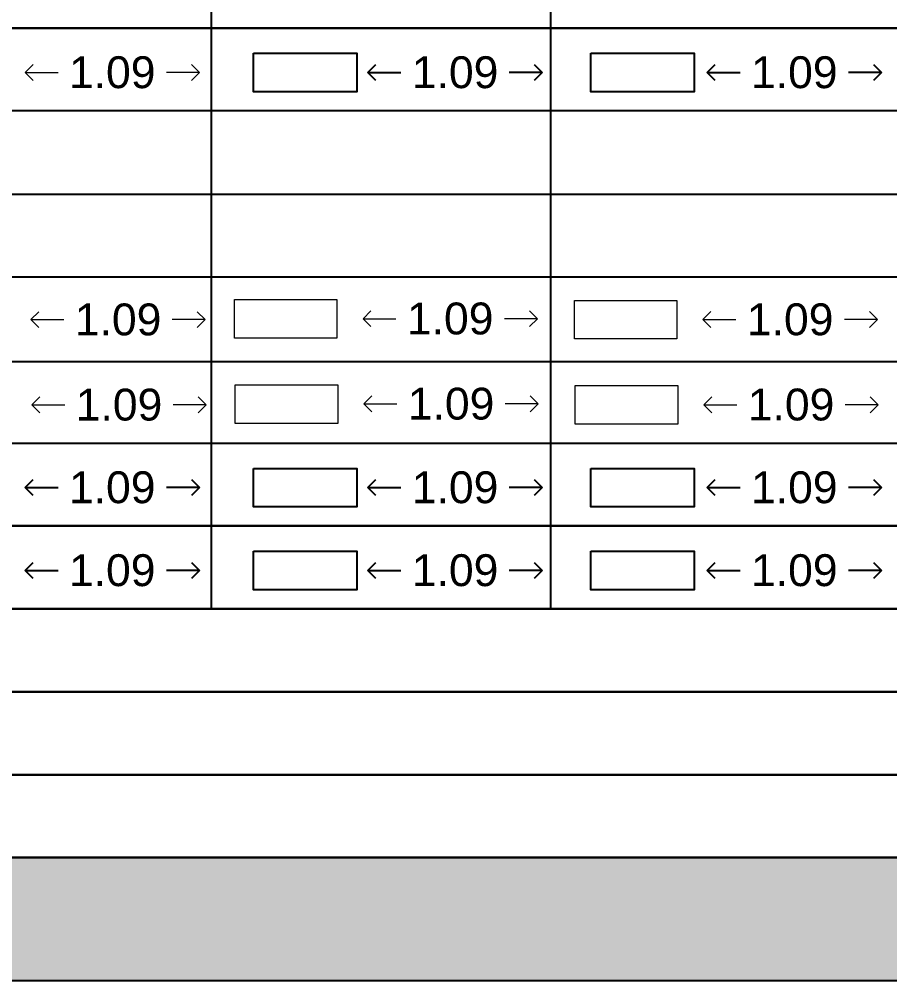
# Model space of a CAD drawing. Header units: millimetres. Extents: x -9481 to -9286, y 28700 to 28853.
# Drawn here: x -9452.65 to -9447.18, y 28749.67 to 28755.71 of the extents above; entities that cross this region are included whole.
import ezdxf

# ---------------------------------------------------------------- set-up
doc = ezdxf.new("R2010")
doc.units = ezdxf.units.MM
doc.header["$PDMODE"] = 34
doc.header["$PDSIZE"] = -15
doc.linetypes.add('CONTINULUS', pattern=[0])
for name, color, linetype, lineweight in [('BLK_1_FLR_2_REGULAR_ROOM_1', 7, 'Continuous', 0), ('BLK_1_FLR_3_SERVICE_FLOOR', 7, 'Continuous', 0), ('BLK_1_FLR_3_SERVICE_FLOOR_EXISTING', 7, 'Continuous', 0), ('BLK_1_FLR_4_SERVICE_FLOOR', 7, 'Continuous', 0), ('BLK_1_FLR_4_SERVICE_FLOOR_EXISTING', 7, 'Continuous', 0), ('BLK_1_FLR_5_SERVICE_FLOOR', 7, 'Continuous', 0), ('BLK_1_FLR_5_SERVICE_FLOOR_EXISTING', 7, 'Continuous', 0), ('PLAN', 7, 'Continuous', 40)]:
    doc.layers.add(name, color=color, linetype=linetype, lineweight=lineweight)
for name, color, linetype in [('BLK_1_FLR_2_ROOM_1_MEZ_AREA_1', 11, 'Continuous'), ('BLK_1_FLR_2_ROOM_2_MEZ_AREA_1', 11, 'Continuous'), ('BLK_1_FLR_3_REGULAR_ROOM_1', 7, 'Continuous'), ('BLK_1_FLR_3_ROOM_1_MEZ_AREA_1', 11, 'Continuous'), ('BLK_1_FLR_3_ROOM_2_MEZ_AREA_1', 11, 'Continuous'), ('BLK_1_FLR_4_ROOM_1_MEZ_AREA_1', 11, 'Continuous'), ('BLK_1_FLR_4_ROOM_2_MEZ_AREA_1', 11, 'Continuous'), ('BLK_1_PLANTATION_GREENSTRIP', 7, 'Continuous'), ('HATCH', 7, 'Continuous')]:
    doc.layers.add(name, color=color, linetype=linetype)
doc.layers.add('BLK_1_FLR_4_REGULAR_ROOM_1', color=7, linetype='Continuous', plot=False)
doc.styles.add('Arial', font='arial.ttf', dxfattribs={"height": 0.2})
doc.styles.add('style2', font='arial.ttf', dxfattribs={"height": 0.3})
doc.dimstyles.new('INT DIM', dxfattribs={"dimtxt": 0.3, "dimasz": 0.1, "dimexe": 0.18, "dimexo": 0.0625, "dimgap": 0.09, "dimtad": 0, "dimzin": 0, "dimdsep": 46, "dimtxsty": 'style2', "dimblk": 'OPEN90', "dimcen": 0.09, "dimse1": 1, "dimse2": 1, "dimclrd": 250, "dimclrt": 256, "dimadec": 0, "dimazin": 0, "dimtfac": 1, "dimtofl": 0, "dimtmove": 0, "dimatfit": 3, "dimfxl": 1, "dimtolj": 1, "dimtzin": 0, "dimlwd": -1, "dimarcsym": 0})

# ---------------------------------------------------------------- blocks, each defined once
blk = doc.blocks.new('J4')
at = {"layer": 'HATCH', "linetype": 'CONTINULUS', "ltscale": 0.05}
h = blk.add_hatch(color=241, dxfattribs=at)
h.dxf.hatch_style = 1
h.paths.add_polyline_path([(-9435.4551, 28796.7712), (-9435.4551, 28795.9979), (-9396.4272, 28795.9979), (-9396.4272, 28796.7712)])
blk.add_lwpolyline([(-9435.4551, 28796.7712), (-9396.4272, 28796.7712), (-9396.4272, 28795.9979), (-9435.4551, 28795.9979), (-9435.4551, 28796.7712)], close=True)
blk = doc.blocks.new('_Open90')
at = {"layer": 'PLAN', "color": 0, "lineweight": -2}
for p, q in [((0, 0), (-1, 0)), ((-0.5, 0.5), (0, 0)), ((0, 0), (-0.5, -0.5))]:
    blk.add_line(p, q, dxfattribs=at)
blk = doc.blocks.new('*D193')
at = {"layer": 'BLK_1_FLR_2_REGULAR_ROOM_1', "color": 250}
for p, q in [((-9452.509323, 28755.37713), (-9452.402135, 28755.37713)), ((-9451.614347, 28755.37713), (-9451.721535, 28755.37713))]:
    blk.add_line(p, q, dxfattribs=at)
at = {"layer": 'Defpoints', "color": 0}
for p in [(-9452.609323, 28755.497205), (-9451.514347, 28755.497205), (-9451.514347, 28755.37713)]:
    blk.add_point(p, dxfattribs=at)
at = {"layer": 'BLK_1_FLR_2_REGULAR_ROOM_1', "color": 250, "xscale": 0.1, "yscale": 0.1, "zscale": 0.1, "rotation": 180}
blk.add_blockref('_Open90', (-9452.609323, 28755.37713), dxfattribs=at)
at = {"layer": 'BLK_1_FLR_2_REGULAR_ROOM_1', "color": 250, "xscale": 0.1, "yscale": 0.1, "zscale": 0.1}
blk.add_blockref('_Open90', (-9451.514347, 28755.37713), dxfattribs=at)
at = {"layer": 'BLK_1_FLR_2_REGULAR_ROOM_1', "linetype": 'CONTINULUS', "ltscale": 0.05, "insert": (-9452.061835, 28755.37713), "char_height": 0.2, "attachment_point": 5, "style": 'Arial', "bg_fill": 3, "box_fill_scale": 1.1, "bg_fill_color": 256, "bg_fill_true_color": 13158600, "bg_fill_transparency": 0}
blk.add_mtext('\\A1;1.09', dxfattribs=at)
blk = doc.blocks.new('*D194')
at = {"layer": 'BLK_1_FLR_3_REGULAR_ROOM_1', "color": 250}
for p, q in [((-9450.355799, 28755.37713), (-9450.248611, 28755.37713)), ((-9449.460823, 28755.37713), (-9449.568011, 28755.37713))]:
    blk.add_line(p, q, dxfattribs=at)
at = {"layer": 'Defpoints', "color": 0}
for p in [(-9450.455799, 28755.497205), (-9449.360823, 28755.497205), (-9449.360823, 28755.37713)]:
    blk.add_point(p, dxfattribs=at)
at = {"layer": 'BLK_1_FLR_3_REGULAR_ROOM_1', "color": 250, "xscale": 0.1, "yscale": 0.1, "zscale": 0.1, "rotation": 180}
blk.add_blockref('_Open90', (-9450.455799, 28755.37713), dxfattribs=at)
at = {"layer": 'BLK_1_FLR_3_REGULAR_ROOM_1', "color": 250, "xscale": 0.1, "yscale": 0.1, "zscale": 0.1}
blk.add_blockref('_Open90', (-9449.360823, 28755.37713), dxfattribs=at)
at = {"layer": 'BLK_1_FLR_3_REGULAR_ROOM_1', "linetype": 'CONTINULUS', "ltscale": 0.05, "insert": (-9449.908311, 28755.37713), "char_height": 0.2, "attachment_point": 5, "style": 'Arial', "bg_fill": 3, "box_fill_scale": 1.1, "bg_fill_color": 256, "bg_fill_true_color": 13158600, "bg_fill_transparency": 0}
blk.add_mtext('\\A1;1.09', dxfattribs=at)
blk = doc.blocks.new('*D195')
at = {"layer": 'BLK_1_FLR_4_REGULAR_ROOM_1', "color": 250}
for p, q in [((-9448.225369, 28755.37713), (-9448.118181, 28755.37713)), ((-9447.330393, 28755.37713), (-9447.437581, 28755.37713))]:
    blk.add_line(p, q, dxfattribs=at)
at = {"layer": 'Defpoints', "color": 0}
for p in [(-9448.325369, 28755.497205), (-9447.230393, 28755.497205), (-9447.230393, 28755.37713)]:
    blk.add_point(p, dxfattribs=at)
at = {"layer": 'BLK_1_FLR_4_REGULAR_ROOM_1', "color": 250, "xscale": 0.1, "yscale": 0.1, "zscale": 0.1, "rotation": 180}
blk.add_blockref('_Open90', (-9448.325369, 28755.37713), dxfattribs=at)
at = {"layer": 'BLK_1_FLR_4_REGULAR_ROOM_1', "color": 250, "xscale": 0.1, "yscale": 0.1, "zscale": 0.1}
blk.add_blockref('_Open90', (-9447.230393, 28755.37713), dxfattribs=at)
at = {"layer": 'BLK_1_FLR_4_REGULAR_ROOM_1', "linetype": 'CONTINULUS', "ltscale": 0.05, "insert": (-9447.777881, 28755.37713), "char_height": 0.2, "attachment_point": 5, "style": 'Arial', "bg_fill": 3, "box_fill_scale": 1.1, "bg_fill_color": 256, "bg_fill_true_color": 13158600, "bg_fill_transparency": 0}
blk.add_mtext('\\A1;1.09', dxfattribs=at)
blk = doc.blocks.new('*D270')
at = {"layer": 'BLK_1_FLR_2_ROOM_1_MEZ_AREA_1', "color": 250, "ltscale": 0.05}
for p, q in [((-9452.509323, 28752.770889), (-9452.402135, 28752.770889)), ((-9451.614347, 28752.770889), (-9451.721535, 28752.770889))]:
    blk.add_line(p, q, dxfattribs=at)
at = {"layer": 'Defpoints', "color": 0}
for p in [(-9452.609323, 28752.890964), (-9451.514347, 28752.890964), (-9451.514347, 28752.770889)]:
    blk.add_point(p, dxfattribs=at)
at = {"layer": 'BLK_1_FLR_2_ROOM_1_MEZ_AREA_1', "color": 250, "xscale": 0.1, "yscale": 0.1, "zscale": 0.1, "rotation": 180}
blk.add_blockref('_Open90', (-9452.609323, 28752.770889), dxfattribs=at)
at = {"layer": 'BLK_1_FLR_2_ROOM_1_MEZ_AREA_1', "color": 250, "xscale": 0.1, "yscale": 0.1, "zscale": 0.1}
blk.add_blockref('_Open90', (-9451.514347, 28752.770889), dxfattribs=at)
at = {"layer": 'BLK_1_FLR_2_ROOM_1_MEZ_AREA_1', "linetype": 'CONTINULUS', "ltscale": 0.05, "insert": (-9452.061835, 28752.770889), "char_height": 0.2, "attachment_point": 5, "style": 'Arial', "bg_fill": 3, "box_fill_scale": 1.1, "bg_fill_color": 256, "bg_fill_true_color": 13158600, "bg_fill_transparency": 0}
blk.add_mtext('\\A1;1.09', dxfattribs=at)
blk = doc.blocks.new('*D271')
at = {"layer": 'BLK_1_FLR_3_ROOM_1_MEZ_AREA_1', "color": 250, "ltscale": 0.05}
for p, q in [((-9450.355799, 28752.770889), (-9450.248611, 28752.770889)), ((-9449.460823, 28752.770889), (-9449.568011, 28752.770889))]:
    blk.add_line(p, q, dxfattribs=at)
at = {"layer": 'Defpoints', "color": 0}
for p in [(-9450.455799, 28752.890964), (-9449.360823, 28752.890964), (-9449.360823, 28752.770889)]:
    blk.add_point(p, dxfattribs=at)
at = {"layer": 'BLK_1_FLR_3_ROOM_1_MEZ_AREA_1', "color": 250, "xscale": 0.1, "yscale": 0.1, "zscale": 0.1, "rotation": 180}
blk.add_blockref('_Open90', (-9450.455799, 28752.770889), dxfattribs=at)
at = {"layer": 'BLK_1_FLR_3_ROOM_1_MEZ_AREA_1', "color": 250, "xscale": 0.1, "yscale": 0.1, "zscale": 0.1}
blk.add_blockref('_Open90', (-9449.360823, 28752.770889), dxfattribs=at)
at = {"layer": 'BLK_1_FLR_3_ROOM_1_MEZ_AREA_1', "linetype": 'CONTINULUS', "ltscale": 0.05, "insert": (-9449.908311, 28752.770889), "char_height": 0.2, "attachment_point": 5, "style": 'Arial', "bg_fill": 3, "box_fill_scale": 1.1, "bg_fill_color": 256, "bg_fill_true_color": 13158600, "bg_fill_transparency": 0}
blk.add_mtext('\\A1;1.09', dxfattribs=at)
blk = doc.blocks.new('*D272')
at = {"layer": 'BLK_1_FLR_4_ROOM_1_MEZ_AREA_1', "color": 250, "ltscale": 0.05}
for p, q in [((-9448.225369, 28752.770889), (-9448.118181, 28752.770889)), ((-9447.330393, 28752.770889), (-9447.437581, 28752.770889))]:
    blk.add_line(p, q, dxfattribs=at)
at = {"layer": 'Defpoints', "color": 0}
for p in [(-9448.325369, 28752.890964), (-9447.230393, 28752.890964), (-9447.230393, 28752.770889)]:
    blk.add_point(p, dxfattribs=at)
at = {"layer": 'BLK_1_FLR_4_ROOM_1_MEZ_AREA_1', "color": 250, "xscale": 0.1, "yscale": 0.1, "zscale": 0.1, "rotation": 180}
blk.add_blockref('_Open90', (-9448.325369, 28752.770889), dxfattribs=at)
at = {"layer": 'BLK_1_FLR_4_ROOM_1_MEZ_AREA_1', "color": 250, "xscale": 0.1, "yscale": 0.1, "zscale": 0.1}
blk.add_blockref('_Open90', (-9447.230393, 28752.770889), dxfattribs=at)
at = {"layer": 'BLK_1_FLR_4_ROOM_1_MEZ_AREA_1', "linetype": 'CONTINULUS', "ltscale": 0.05, "insert": (-9447.777881, 28752.770889), "char_height": 0.2, "attachment_point": 5, "style": 'Arial', "bg_fill": 3, "box_fill_scale": 1.1, "bg_fill_color": 256, "bg_fill_true_color": 13158600, "bg_fill_transparency": 0}
blk.add_mtext('\\A1;1.09', dxfattribs=at)
blk = doc.blocks.new('*D277')
at = {"layer": 'BLK_1_FLR_2_ROOM_2_MEZ_AREA_1', "color": 250, "ltscale": 0.05}
for p, q in [((-9452.509323, 28752.250242), (-9452.402135, 28752.250242)), ((-9451.614347, 28752.250242), (-9451.721535, 28752.250242))]:
    blk.add_line(p, q, dxfattribs=at)
at = {"layer": 'Defpoints', "color": 0}
for p in [(-9452.609323, 28752.370317), (-9451.514347, 28752.370317), (-9451.514347, 28752.250242)]:
    blk.add_point(p, dxfattribs=at)
at = {"layer": 'BLK_1_FLR_2_ROOM_2_MEZ_AREA_1', "color": 250, "xscale": 0.1, "yscale": 0.1, "zscale": 0.1, "rotation": 180}
blk.add_blockref('_Open90', (-9452.609323, 28752.250242), dxfattribs=at)
at = {"layer": 'BLK_1_FLR_2_ROOM_2_MEZ_AREA_1', "color": 250, "xscale": 0.1, "yscale": 0.1, "zscale": 0.1}
blk.add_blockref('_Open90', (-9451.514347, 28752.250242), dxfattribs=at)
at = {"layer": 'BLK_1_FLR_2_ROOM_2_MEZ_AREA_1', "linetype": 'CONTINULUS', "ltscale": 0.05, "insert": (-9452.061835, 28752.250242), "char_height": 0.2, "attachment_point": 5, "style": 'Arial', "bg_fill": 3, "box_fill_scale": 1.1, "bg_fill_color": 256, "bg_fill_true_color": 13158600, "bg_fill_transparency": 0}
blk.add_mtext('\\A1;1.09', dxfattribs=at)
blk = doc.blocks.new('*D278')
at = {"layer": 'BLK_1_FLR_3_ROOM_2_MEZ_AREA_1', "color": 250, "ltscale": 0.05}
for p, q in [((-9450.355799, 28752.250242), (-9450.248611, 28752.250242)), ((-9449.460823, 28752.250242), (-9449.568011, 28752.250242))]:
    blk.add_line(p, q, dxfattribs=at)
at = {"layer": 'Defpoints', "color": 0}
for p in [(-9450.455799, 28752.370317), (-9449.360823, 28752.370317), (-9449.360823, 28752.250242)]:
    blk.add_point(p, dxfattribs=at)
at = {"layer": 'BLK_1_FLR_3_ROOM_2_MEZ_AREA_1', "color": 250, "xscale": 0.1, "yscale": 0.1, "zscale": 0.1, "rotation": 180}
blk.add_blockref('_Open90', (-9450.455799, 28752.250242), dxfattribs=at)
at = {"layer": 'BLK_1_FLR_3_ROOM_2_MEZ_AREA_1', "color": 250, "xscale": 0.1, "yscale": 0.1, "zscale": 0.1}
blk.add_blockref('_Open90', (-9449.360823, 28752.250242), dxfattribs=at)
at = {"layer": 'BLK_1_FLR_3_ROOM_2_MEZ_AREA_1', "linetype": 'CONTINULUS', "ltscale": 0.05, "insert": (-9449.908311, 28752.250242), "char_height": 0.2, "attachment_point": 5, "style": 'Arial', "bg_fill": 3, "box_fill_scale": 1.1, "bg_fill_color": 256, "bg_fill_true_color": 13158600, "bg_fill_transparency": 0}
blk.add_mtext('\\A1;1.09', dxfattribs=at)
blk = doc.blocks.new('*D279')
at = {"layer": 'BLK_1_FLR_4_ROOM_2_MEZ_AREA_1', "color": 250, "ltscale": 0.05}
for p, q in [((-9448.225369, 28752.250242), (-9448.118181, 28752.250242)), ((-9447.330393, 28752.250242), (-9447.437581, 28752.250242))]:
    blk.add_line(p, q, dxfattribs=at)
at = {"layer": 'Defpoints', "color": 0}
for p in [(-9448.325369, 28752.370317), (-9447.230393, 28752.370317), (-9447.230393, 28752.250242)]:
    blk.add_point(p, dxfattribs=at)
at = {"layer": 'BLK_1_FLR_4_ROOM_2_MEZ_AREA_1', "color": 250, "xscale": 0.1, "yscale": 0.1, "zscale": 0.1, "rotation": 180}
blk.add_blockref('_Open90', (-9448.325369, 28752.250242), dxfattribs=at)
at = {"layer": 'BLK_1_FLR_4_ROOM_2_MEZ_AREA_1', "color": 250, "xscale": 0.1, "yscale": 0.1, "zscale": 0.1}
blk.add_blockref('_Open90', (-9447.230393, 28752.250242), dxfattribs=at)
at = {"layer": 'BLK_1_FLR_4_ROOM_2_MEZ_AREA_1', "linetype": 'CONTINULUS', "ltscale": 0.05, "insert": (-9447.777881, 28752.250242), "char_height": 0.2, "attachment_point": 5, "style": 'Arial', "bg_fill": 3, "box_fill_scale": 1.1, "bg_fill_color": 256, "bg_fill_true_color": 13158600, "bg_fill_transparency": 0}
blk.add_mtext('\\A1;1.09', dxfattribs=at)
blk = doc.blocks.new('*D323')
at = {"layer": 'BLK_1_FLR_3_SERVICE_FLOOR', "color": 250, "ltscale": 0.05}
for p, q in [((-9452.4723, 28753.8249), (-9452.3651, 28753.8249)), ((-9451.5773, 28753.8249), (-9451.6845, 28753.8249))]:
    blk.add_line(p, q, dxfattribs=at)
at = {"layer": 'Defpoints', "color": 0}
for p in [(-9452.5723, 28753.945), (-9451.4773, 28753.945), (-9451.4773, 28753.8249)]:
    blk.add_point(p, dxfattribs=at)
at = {"layer": 'BLK_1_FLR_3_SERVICE_FLOOR', "color": 250, "xscale": 0.1, "yscale": 0.1, "zscale": 0.1, "rotation": 180}
blk.add_blockref('_Open90', (-9452.5723, 28753.8249), dxfattribs=at)
at = {"layer": 'BLK_1_FLR_3_SERVICE_FLOOR', "color": 250, "xscale": 0.1, "yscale": 0.1, "zscale": 0.1}
blk.add_blockref('_Open90', (-9451.4773, 28753.8249), dxfattribs=at)
at = {"layer": 'BLK_1_FLR_3_SERVICE_FLOOR', "linetype": 'CONTINULUS', "ltscale": 0.05, "insert": (-9452.0248, 28753.8249), "char_height": 0.2, "attachment_point": 5, "style": 'Arial', "bg_fill": 3, "box_fill_scale": 1.1, "bg_fill_color": 256, "bg_fill_true_color": 13158600, "bg_fill_transparency": 0}
blk.add_mtext('\\A1;1.09', dxfattribs=at)
blk = doc.blocks.new('*D324')
at = {"layer": 'BLK_1_FLR_4_SERVICE_FLOOR', "color": 250, "ltscale": 0.05}
for p, q in [((-9450.386752, 28753.830838), (-9450.279564, 28753.830838)), ((-9449.491776, 28753.830838), (-9449.598964, 28753.830838))]:
    blk.add_line(p, q, dxfattribs=at)
at = {"layer": 'Defpoints', "color": 0}
for p in [(-9450.486752, 28753.950913), (-9449.391776, 28753.950913), (-9449.391776, 28753.830838)]:
    blk.add_point(p, dxfattribs=at)
at = {"layer": 'BLK_1_FLR_4_SERVICE_FLOOR', "color": 250, "xscale": 0.1, "yscale": 0.1, "zscale": 0.1, "rotation": 180}
blk.add_blockref('_Open90', (-9450.486752, 28753.830838), dxfattribs=at)
at = {"layer": 'BLK_1_FLR_4_SERVICE_FLOOR', "color": 250, "xscale": 0.1, "yscale": 0.1, "zscale": 0.1}
blk.add_blockref('_Open90', (-9449.391776, 28753.830838), dxfattribs=at)
at = {"layer": 'BLK_1_FLR_4_SERVICE_FLOOR', "linetype": 'CONTINULUS', "ltscale": 0.05, "insert": (-9449.939264, 28753.830838), "char_height": 0.2, "attachment_point": 5, "style": 'Arial', "bg_fill": 3, "box_fill_scale": 1.1, "bg_fill_color": 256, "bg_fill_true_color": 13158600, "bg_fill_transparency": 0}
blk.add_mtext('\\A1;1.09', dxfattribs=at)
blk = doc.blocks.new('*D325')
at = {"layer": 'BLK_1_FLR_5_SERVICE_FLOOR', "color": 250, "ltscale": 0.05}
for p, q in [((-9448.251436, 28753.82554), (-9448.144248, 28753.82554)), ((-9447.35646, 28753.82554), (-9447.463648, 28753.82554))]:
    blk.add_line(p, q, dxfattribs=at)
at = {"layer": 'Defpoints', "color": 0}
for p in [(-9448.351436, 28753.945614), (-9447.25646, 28753.945614), (-9447.25646, 28753.82554)]:
    blk.add_point(p, dxfattribs=at)
at = {"layer": 'BLK_1_FLR_5_SERVICE_FLOOR', "color": 250, "xscale": 0.1, "yscale": 0.1, "zscale": 0.1, "rotation": 180}
blk.add_blockref('_Open90', (-9448.351436, 28753.82554), dxfattribs=at)
at = {"layer": 'BLK_1_FLR_5_SERVICE_FLOOR', "color": 250, "xscale": 0.1, "yscale": 0.1, "zscale": 0.1}
blk.add_blockref('_Open90', (-9447.25646, 28753.82554), dxfattribs=at)
at = {"layer": 'BLK_1_FLR_5_SERVICE_FLOOR', "linetype": 'CONTINULUS', "ltscale": 0.05, "insert": (-9447.803948, 28753.82554), "char_height": 0.2, "attachment_point": 5, "style": 'Arial', "bg_fill": 3, "box_fill_scale": 1.1, "bg_fill_color": 256, "bg_fill_true_color": 13158600, "bg_fill_transparency": 0}
blk.add_mtext('\\A1;1.09', dxfattribs=at)
blk = doc.blocks.new('*D330')
at = {"layer": 'BLK_1_FLR_3_SERVICE_FLOOR_EXISTING', "color": 250, "ltscale": 0.05}
for p, q in [((-9452.466546, 28753.289935), (-9452.359358, 28753.289935)), ((-9451.57157, 28753.289935), (-9451.678758, 28753.289935))]:
    blk.add_line(p, q, dxfattribs=at)
at = {"layer": 'Defpoints', "color": 0}
for p in [(-9452.566546, 28753.410009), (-9451.47157, 28753.410009), (-9451.47157, 28753.289935)]:
    blk.add_point(p, dxfattribs=at)
at = {"layer": 'BLK_1_FLR_3_SERVICE_FLOOR_EXISTING', "color": 250, "xscale": 0.1, "yscale": 0.1, "zscale": 0.1, "rotation": 180}
blk.add_blockref('_Open90', (-9452.566546, 28753.289935), dxfattribs=at)
at = {"layer": 'BLK_1_FLR_3_SERVICE_FLOOR_EXISTING', "color": 250, "xscale": 0.1, "yscale": 0.1, "zscale": 0.1}
blk.add_blockref('_Open90', (-9451.47157, 28753.289935), dxfattribs=at)
at = {"layer": 'BLK_1_FLR_3_SERVICE_FLOOR_EXISTING', "linetype": 'CONTINULUS', "ltscale": 0.05, "insert": (-9452.019058, 28753.289935), "char_height": 0.2, "attachment_point": 5, "style": 'Arial', "bg_fill": 3, "box_fill_scale": 1.1, "bg_fill_color": 256, "bg_fill_true_color": 13158600, "bg_fill_transparency": 0}
blk.add_mtext('\\A1;1.09', dxfattribs=at)
blk = doc.blocks.new('*D331')
at = {"layer": 'BLK_1_FLR_4_SERVICE_FLOOR_EXISTING', "color": 250, "ltscale": 0.05}
for p, q in [((-9450.381041, 28753.295835), (-9450.273853, 28753.295835)), ((-9449.486065, 28753.295835), (-9449.593253, 28753.295835))]:
    blk.add_line(p, q, dxfattribs=at)
at = {"layer": 'Defpoints', "color": 0}
for p in [(-9450.481041, 28753.41591), (-9449.386065, 28753.41591), (-9449.386065, 28753.295835)]:
    blk.add_point(p, dxfattribs=at)
at = {"layer": 'BLK_1_FLR_4_SERVICE_FLOOR_EXISTING', "color": 250, "xscale": 0.1, "yscale": 0.1, "zscale": 0.1, "rotation": 180}
blk.add_blockref('_Open90', (-9450.481041, 28753.295835), dxfattribs=at)
at = {"layer": 'BLK_1_FLR_4_SERVICE_FLOOR_EXISTING', "color": 250, "xscale": 0.1, "yscale": 0.1, "zscale": 0.1}
blk.add_blockref('_Open90', (-9449.386065, 28753.295835), dxfattribs=at)
at = {"layer": 'BLK_1_FLR_4_SERVICE_FLOOR_EXISTING', "linetype": 'CONTINULUS', "ltscale": 0.05, "insert": (-9449.933553, 28753.295835), "char_height": 0.2, "attachment_point": 5, "style": 'Arial', "bg_fill": 3, "box_fill_scale": 1.1, "bg_fill_color": 256, "bg_fill_true_color": 13158600, "bg_fill_transparency": 0}
blk.add_mtext('\\A1;1.09', dxfattribs=at)
blk = doc.blocks.new('*D332')
at = {"layer": 'BLK_1_FLR_5_SERVICE_FLOOR_EXISTING', "color": 250, "ltscale": 0.05}
for p, q in [((-9448.2457, 28753.2905), (-9448.1385, 28753.2905)), ((-9447.3507, 28753.2905), (-9447.4579, 28753.2905))]:
    blk.add_line(p, q, dxfattribs=at)
at = {"layer": 'Defpoints', "color": 0}
for p in [(-9448.3457, 28753.4106), (-9447.2507, 28753.4106), (-9447.2507, 28753.2905)]:
    blk.add_point(p, dxfattribs=at)
at = {"layer": 'BLK_1_FLR_5_SERVICE_FLOOR_EXISTING', "color": 250, "xscale": 0.1, "yscale": 0.1, "zscale": 0.1, "rotation": 180}
blk.add_blockref('_Open90', (-9448.3457, 28753.2905), dxfattribs=at)
at = {"layer": 'BLK_1_FLR_5_SERVICE_FLOOR_EXISTING', "color": 250, "xscale": 0.1, "yscale": 0.1, "zscale": 0.1}
blk.add_blockref('_Open90', (-9447.2507, 28753.2905), dxfattribs=at)
at = {"layer": 'BLK_1_FLR_5_SERVICE_FLOOR_EXISTING', "linetype": 'CONTINULUS', "ltscale": 0.05, "insert": (-9447.7982, 28753.2905), "char_height": 0.2, "attachment_point": 5, "style": 'Arial', "bg_fill": 3, "box_fill_scale": 1.1, "bg_fill_color": 256, "bg_fill_true_color": 13158600, "bg_fill_transparency": 0}
blk.add_mtext('\\A1;1.09', dxfattribs=at)

msp = doc.modelspace()

# ---------------------------------------------------------------- linework, layer by layer
for p, q in [((-9451.440064, 28756.17676), (-9451.440064, 28755.656113)), ((-9449.308551, 28756.17676), (-9449.308551, 28755.656113)), ((-9451.440064, 28755.656113), (-9451.440064, 28755.135466)), ((-9451.440064, 28755.654609), (-9451.440064, 28755.133962)), ((-9451.440064, 28755.654609), (-9451.440064, 28753.049871)), ((-9449.308551, 28755.656113), (-9449.308551, 28755.135466)), ((-9449.308551, 28755.654609), (-9449.308551, 28755.133962)), ((-9449.308551, 28755.654609), (-9449.308551, 28753.049871)), ((-9481.2579, 28754.612763), (-9442.229952, 28754.612763)), ((-9481.2579, 28754.094425), (-9442.229952, 28754.094425)), ((-9481.2579, 28753.562373), (-9442.229952, 28753.562373)), ((-9451.440064, 28753.049871), (-9451.440064, 28752.529224)), ((-9449.308551, 28753.049871), (-9449.308551, 28752.529224)), ((-9451.440064, 28752.529224), (-9451.440064, 28752.008577)), ((-9449.308551, 28752.529224), (-9449.308551, 28752.008577))]:
    msp.add_line(p, q)
for points in [[(-9461.731845, 28756.17676), (-9442.229952, 28756.17676), (-9442.229952, 28755.656113), (-9461.731845, 28755.656113)], [(-9461.731845, 28755.656113), (-9442.229952, 28755.656113), (-9442.229952, 28755.135466), (-9481.2579, 28755.135466)], [(-9481.2579, 28751.48793), (-9481.2579, 28752.008577), (-9442.229952, 28752.008577), (-9442.229952, 28751.48793), (-9457.862239, 28751.48793)], [(-9470.864214, 28751.48793), (-9442.229952, 28751.48793), (-9442.229952, 28750.967283), (-9457.862239, 28750.967283)], [(-9461.731845, 28750.967283), (-9442.229952, 28750.967283), (-9442.229952, 28750.446637), (-9481.2579, 28750.446637), (-9481.2579, 28750.967283)]]:
    msp.add_lwpolyline(points)
at = {"layer": 'BLK_1_FLR_3_REGULAR_ROOM_1', "color": 37}
msp.add_lwpolyline([(-9451.174257, 28755.497205), (-9450.525076, 28755.497205), (-9450.525076, 28755.255056), (-9451.174257, 28755.255056)], close=True, dxfattribs=at)
at = {"layer": 'BLK_1_FLR_3_ROOM_1_MEZ_AREA_1', "color": 11, "linetype": 'CONTINULUS', "ltscale": 0.05}
msp.add_lwpolyline([(-9451.174257, 28752.890964), (-9450.525076, 28752.890964), (-9450.525076, 28752.648814), (-9451.174257, 28752.648814)], close=True, dxfattribs=at)
at = {"layer": 'BLK_1_FLR_3_ROOM_2_MEZ_AREA_1', "color": 11, "linetype": 'CONTINULUS', "ltscale": 0.05}
msp.add_lwpolyline([(-9451.174257, 28752.370317), (-9450.525076, 28752.370317), (-9450.525076, 28752.128167), (-9451.174257, 28752.128167)], close=True, dxfattribs=at)
at = {"layer": 'BLK_1_FLR_4_REGULAR_ROOM_1', "color": 37}
msp.add_lwpolyline([(-9449.055205, 28755.497205), (-9448.406024, 28755.497205), (-9448.406024, 28755.255056), (-9449.055205, 28755.255056)], close=True, dxfattribs=at)
at = {"layer": 'BLK_1_FLR_4_ROOM_1_MEZ_AREA_1', "color": 11, "linetype": 'CONTINULUS', "ltscale": 0.05}
msp.add_lwpolyline([(-9449.055205, 28752.890964), (-9448.406024, 28752.890964), (-9448.406024, 28752.648814), (-9449.055205, 28752.648814)], close=True, dxfattribs=at)
at = {"layer": 'BLK_1_FLR_4_ROOM_2_MEZ_AREA_1', "color": 11, "linetype": 'CONTINULUS', "ltscale": 0.05}
msp.add_lwpolyline([(-9449.055205, 28752.370317), (-9448.406024, 28752.370317), (-9448.406024, 28752.128167), (-9449.055205, 28752.128167)], close=True, dxfattribs=at)
at = {"layer": 'BLK_1_FLR_4_SERVICE_FLOOR', "color": 11, "linetype": 'CONTINULUS', "ltscale": 0.05}
msp.add_lwpolyline([(-9451.294561, 28753.950887), (-9450.65015, 28753.950887), (-9450.65015, 28753.708738), (-9451.294561, 28753.708738)], close=True, dxfattribs=at)
at = {"layer": 'BLK_1_FLR_4_SERVICE_FLOOR_EXISTING', "color": 11, "linetype": 'CONTINULUS', "ltscale": 0.05}
msp.add_lwpolyline([(-9451.28885, 28753.415884), (-9450.64444, 28753.415884), (-9450.64444, 28753.173735), (-9451.28885, 28753.173735)], close=True, dxfattribs=at)
at = {"layer": 'BLK_1_FLR_5_SERVICE_FLOOR', "color": 11, "linetype": 'CONTINULUS', "ltscale": 0.05}
msp.add_lwpolyline([(-9449.159245, 28753.945589), (-9448.514834, 28753.945589), (-9448.514834, 28753.70344), (-9449.159245, 28753.70344)], close=True, dxfattribs=at)
at = {"layer": 'BLK_1_FLR_5_SERVICE_FLOOR_EXISTING', "color": 11, "linetype": 'CONTINULUS', "ltscale": 0.05}
msp.add_lwpolyline([(-9449.153535, 28753.410586), (-9448.509124, 28753.410586), (-9448.509124, 28753.168437), (-9449.153535, 28753.168437)], close=True, dxfattribs=at)

# ---------------------------------------------------------------- block references
at = {"layer": 'BLK_1_PLANTATION_GREENSTRIP', "linetype": 'CONTINULUS'}
msp.add_blockref('J4', (-45.8028, -46.324535), dxfattribs=at)

# ---------------------------------------------------------------- dimensions: what is measured, and where the dimension line sits
at = {"layer": 'BLK_1_FLR_2_ROOM_1_MEZ_AREA_1', "color": 11, "linetype": 'CONTINULUS', "ltscale": 0.05}
dim = msp.add_linear_dim(base=(-9451.514347, 28752.770889), p1=(-9452.609323, 28752.890964), p2=(-9451.514347, 28752.890964), dimstyle='INT DIM', override={"dimtxt": 0.2, "dimtxsty": 'Arial', "dimfxl": 0.125, "dimtfill": 1, "dimtfillclr": 7, "dimarcsym": 1}, dxfattribs=at)
dim.commit()
dim.dimension.update_dxf_attribs({"geometry": '*D270', "text_midpoint": (-9452.061835, 28752.770889)})
at = {"layer": 'BLK_1_FLR_2_ROOM_2_MEZ_AREA_1', "color": 11, "linetype": 'CONTINULUS', "ltscale": 0.05}
dim = msp.add_linear_dim(base=(-9451.514347, 28752.250242), p1=(-9452.609323, 28752.370317), p2=(-9451.514347, 28752.370317), dimstyle='INT DIM', override={"dimtxt": 0.2, "dimtxsty": 'Arial', "dimfxl": 0.125, "dimtfill": 1, "dimtfillclr": 7, "dimarcsym": 1}, dxfattribs=at)
dim.commit()
dim.dimension.update_dxf_attribs({"geometry": '*D277', "text_midpoint": (-9452.061835, 28752.250242)})
at = {"layer": 'BLK_1_FLR_3_ROOM_1_MEZ_AREA_1', "color": 11, "linetype": 'CONTINULUS', "ltscale": 0.05}
dim = msp.add_linear_dim(base=(-9449.360823, 28752.770889), p1=(-9450.455799, 28752.890964), p2=(-9449.360823, 28752.890964), dimstyle='INT DIM', override={"dimtxt": 0.2, "dimtxsty": 'Arial', "dimfxl": 0.125, "dimtfill": 1, "dimtfillclr": 7, "dimarcsym": 1}, dxfattribs=at)
dim.commit()
dim.dimension.update_dxf_attribs({"geometry": '*D271', "text_midpoint": (-9449.908311, 28752.770889)})
at = {"layer": 'BLK_1_FLR_3_ROOM_2_MEZ_AREA_1', "color": 11, "linetype": 'CONTINULUS', "ltscale": 0.05}
dim = msp.add_linear_dim(base=(-9449.360823, 28752.250242), p1=(-9450.455799, 28752.370317), p2=(-9449.360823, 28752.370317), dimstyle='INT DIM', override={"dimtxt": 0.2, "dimtxsty": 'Arial', "dimfxl": 0.125, "dimtfill": 1, "dimtfillclr": 7, "dimarcsym": 1}, dxfattribs=at)
dim.commit()
dim.dimension.update_dxf_attribs({"geometry": '*D278', "text_midpoint": (-9449.908311, 28752.250242)})
at = {"layer": 'BLK_1_FLR_3_SERVICE_FLOOR', "color": 11, "linetype": 'CONTINULUS', "ltscale": 0.05}
dim = msp.add_linear_dim(base=(-9451.47728, 28753.824938), p1=(-9452.572257, 28753.945012), p2=(-9451.47728, 28753.945012), dimstyle='INT DIM', override={"dimscale": 1, "dimtxt": 0.2, "dimtxsty": 'Arial', "dimfxl": 0.125, "dimtfill": 1, "dimtfillclr": 7, "dimarcsym": 1}, dxfattribs=at)
dim.commit()
dim.dimension.update_dxf_attribs({"geometry": '*D323', "text_midpoint": (-9452.024768, 28753.824938)})
at = {"layer": 'BLK_1_FLR_3_SERVICE_FLOOR_EXISTING', "color": 11, "linetype": 'CONTINULUS', "ltscale": 0.05}
dim = msp.add_linear_dim(base=(-9451.47157, 28753.289935), p1=(-9452.566546, 28753.410009), p2=(-9451.47157, 28753.410009), dimstyle='INT DIM', override={"dimscale": 1, "dimtxt": 0.2, "dimtxsty": 'Arial', "dimfxl": 0.125, "dimtfill": 1, "dimtfillclr": 7, "dimarcsym": 1}, dxfattribs=at)
dim.commit()
dim.dimension.update_dxf_attribs({"geometry": '*D330', "text_midpoint": (-9452.019058, 28753.289935)})
at = {"layer": 'BLK_1_FLR_4_ROOM_1_MEZ_AREA_1', "color": 11, "linetype": 'CONTINULUS', "ltscale": 0.05}
dim = msp.add_linear_dim(base=(-9447.230393, 28752.770889), p1=(-9448.325369, 28752.890964), p2=(-9447.230393, 28752.890964), dimstyle='INT DIM', override={"dimtxt": 0.2, "dimtxsty": 'Arial', "dimfxl": 0.125, "dimtfill": 1, "dimtfillclr": 7, "dimarcsym": 1}, dxfattribs=at)
dim.commit()
dim.dimension.update_dxf_attribs({"geometry": '*D272', "text_midpoint": (-9447.777881, 28752.770889)})
at = {"layer": 'BLK_1_FLR_4_ROOM_2_MEZ_AREA_1', "color": 11, "linetype": 'CONTINULUS', "ltscale": 0.05}
dim = msp.add_linear_dim(base=(-9447.230393, 28752.250242), p1=(-9448.325369, 28752.370317), p2=(-9447.230393, 28752.370317), dimstyle='INT DIM', override={"dimtxt": 0.2, "dimtxsty": 'Arial', "dimfxl": 0.125, "dimtfill": 1, "dimtfillclr": 7, "dimarcsym": 1}, dxfattribs=at)
dim.commit()
dim.dimension.update_dxf_attribs({"geometry": '*D279', "text_midpoint": (-9447.777881, 28752.250242)})
at = {"layer": 'BLK_1_FLR_4_SERVICE_FLOOR', "color": 11, "linetype": 'CONTINULUS', "ltscale": 0.05}
dim = msp.add_linear_dim(base=(-9449.391776, 28753.830838), p1=(-9450.486752, 28753.950913), p2=(-9449.391776, 28753.950913), dimstyle='INT DIM', override={"dimscale": 1, "dimtxt": 0.2, "dimtxsty": 'Arial', "dimfxl": 0.125, "dimtfill": 1, "dimtfillclr": 7, "dimarcsym": 1}, dxfattribs=at)
dim.commit()
dim.dimension.update_dxf_attribs({"geometry": '*D324', "text_midpoint": (-9449.939264, 28753.830838)})
at = {"layer": 'BLK_1_FLR_4_SERVICE_FLOOR_EXISTING', "color": 11, "linetype": 'CONTINULUS', "ltscale": 0.05}
dim = msp.add_linear_dim(base=(-9449.386065, 28753.295835), p1=(-9450.481041, 28753.41591), p2=(-9449.386065, 28753.41591), dimstyle='INT DIM', override={"dimscale": 1, "dimtxt": 0.2, "dimtxsty": 'Arial', "dimfxl": 0.125, "dimtfill": 1, "dimtfillclr": 7, "dimarcsym": 1}, dxfattribs=at)
dim.commit()
dim.dimension.update_dxf_attribs({"geometry": '*D331', "text_midpoint": (-9449.933553, 28753.295835)})
at = {"layer": 'BLK_1_FLR_5_SERVICE_FLOOR', "color": 11, "linetype": 'CONTINULUS', "ltscale": 0.05}
dim = msp.add_linear_dim(base=(-9447.25646, 28753.82554), p1=(-9448.351436, 28753.945614), p2=(-9447.25646, 28753.945614), dimstyle='INT DIM', override={"dimscale": 1, "dimtxt": 0.2, "dimtxsty": 'Arial', "dimfxl": 0.125, "dimtfill": 1, "dimtfillclr": 7, "dimarcsym": 1}, dxfattribs=at)
dim.commit()
dim.dimension.update_dxf_attribs({"geometry": '*D325', "text_midpoint": (-9447.803948, 28753.82554)})
at = {"layer": 'BLK_1_FLR_5_SERVICE_FLOOR_EXISTING', "color": 11, "linetype": 'CONTINULUS', "ltscale": 0.05}
dim = msp.add_linear_dim(base=(-9447.250749, 28753.290537), p1=(-9448.345726, 28753.410611), p2=(-9447.250749, 28753.410611), dimstyle='INT DIM', override={"dimscale": 1, "dimtxt": 0.2, "dimtxsty": 'Arial', "dimfxl": 0.125, "dimtfill": 1, "dimtfillclr": 7, "dimarcsym": 1}, dxfattribs=at)
dim.commit()
dim.dimension.update_dxf_attribs({"geometry": '*D332', "text_midpoint": (-9447.798237, 28753.290537)})

# ---------------------------------------------------------------- next in the draw order: linework, layer by layer
for points in [[(-9481.2579, 28752.008577), (-9481.2579, 28753.049871), (-9442.229952, 28753.049871), (-9442.229952, 28752.529224), (-9457.862239, 28752.529224)], [(-9457.862239, 28752.529224), (-9442.229952, 28752.529224), (-9442.229952, 28752.008577), (-9481.2579, 28752.008577), (-9481.2579, 28752.529224)]]:
    msp.add_lwpolyline(points)

# ---------------------------------------------------------------- next in the draw order: dimensions: what is measured, and where the dimension line sits
at = {"layer": 'BLK_1_FLR_2_REGULAR_ROOM_1', "color": 37}
dim = msp.add_linear_dim(base=(-9451.514347, 28755.37713), p1=(-9452.609323, 28755.497205), p2=(-9451.514347, 28755.497205), dimstyle='INT DIM', override={"dimtxt": 0.2, "dimtxsty": 'Arial', "dimfxl": 0.125, "dimtfill": 1, "dimtfillclr": 7, "dimarcsym": 1}, dxfattribs=at)
dim.commit()
dim.dimension.update_dxf_attribs({"geometry": '*D193', "text_midpoint": (-9452.061835, 28755.37713)})
at = {"layer": 'BLK_1_FLR_3_REGULAR_ROOM_1', "color": 37}
dim = msp.add_linear_dim(base=(-9449.360823, 28755.37713), p1=(-9450.455799, 28755.497205), p2=(-9449.360823, 28755.497205), dimstyle='INT DIM', override={"dimtxt": 0.2, "dimtxsty": 'Arial', "dimfxl": 0.125, "dimtfill": 1, "dimtfillclr": 7, "dimarcsym": 1}, dxfattribs=at)
dim.commit()
dim.dimension.update_dxf_attribs({"geometry": '*D194', "text_midpoint": (-9449.908311, 28755.37713)})
at = {"layer": 'BLK_1_FLR_4_REGULAR_ROOM_1', "color": 37}
dim = msp.add_linear_dim(base=(-9447.230393, 28755.37713), p1=(-9448.325369, 28755.497205), p2=(-9447.230393, 28755.497205), dimstyle='INT DIM', override={"dimtxt": 0.2, "dimtxsty": 'Arial', "dimfxl": 0.125, "dimtfill": 1, "dimtfillclr": 7, "dimarcsym": 1}, dxfattribs=at)
dim.commit()
dim.dimension.update_dxf_attribs({"geometry": '*D195', "text_midpoint": (-9447.777881, 28755.37713)})

doc.saveas('drawing.dxf')
